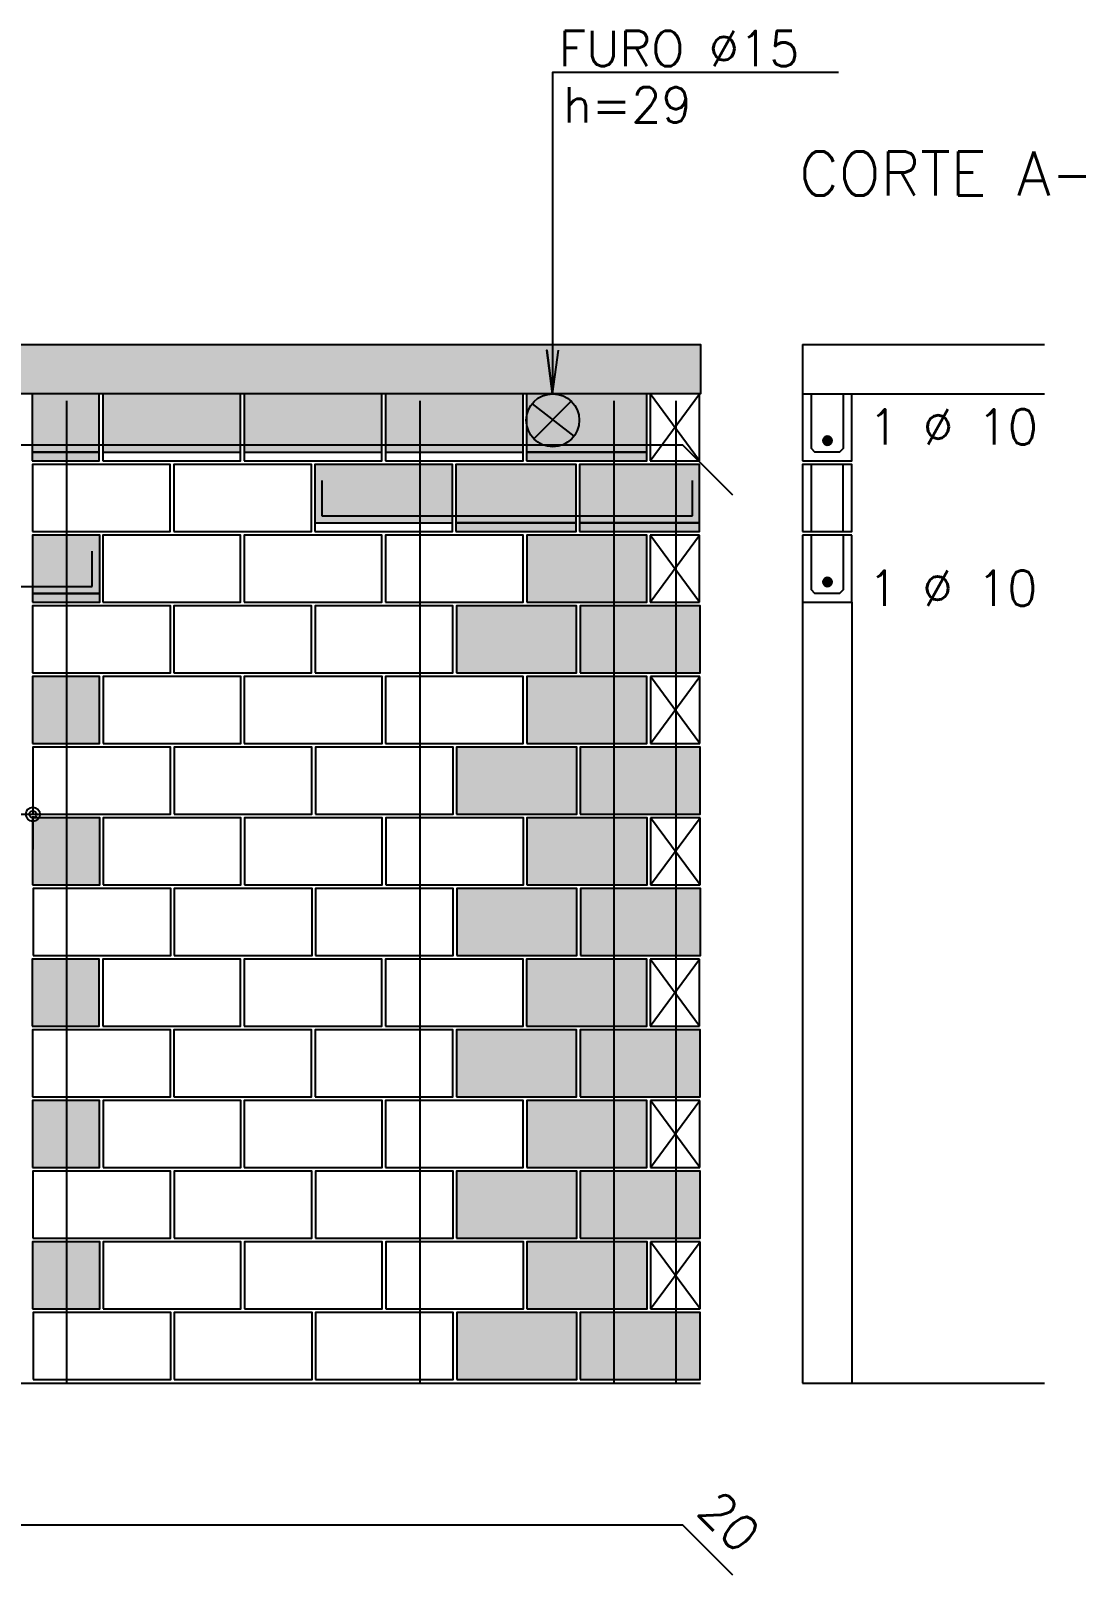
# Model space of a CAD drawing. Extents: x -1 to 122, y -1 to 61.
# Drawn here: x 62.35 to 68.27, y 26.21 to 34.95 of the extents above; entities that cross this region are included whole.
import ezdxf

# ---------------------------------------------------------------- set-up
doc = ezdxf.new("R2010")
doc.units = 0
doc.header["$MEASUREMENT"] = 0
for name, color, linetype in [('PENA_01', 1, 'CONTINUOUS'), ('PENA_02', 2, 'CONTINUOUS'), ('PENA_03', 3, 'CONTINUOUS'), ('PENA_05', 5, 'CONTINUOUS'), ('PENA_09', 254, 'CONTINUOUS'), ('PENA_11', 252, 'CONTINUOUS'), ('PENA_21', 100, 'CONTINUOUS'), ('PENA_23', 50, 'CONTINUOUS')]:
    doc.layers.add(name, color=color, linetype=linetype)
doc.styles.get("Standard").update_dxf_attribs({"font": 'ROMANS.SHX'})

msp = doc.modelspace()

# ---------------------------------------------------------------- linework, layer by layer
at = {"layer": 'PENA_01', "linetype": 'Continuous'}
for p, q in [((65.191, 32.8366), (65.4262, 32.652)), ((65.198, 32.6367), (65.4103, 32.8489)), ((62.3595, 32.5626), (62.7395, 32.5626)), ((62.7595, 32.5626), (63.5395, 32.5626)), ((63.5595, 32.5626), (64.3395, 32.5626)), ((64.3595, 32.5626), (65.1395, 32.5626)), ((65.1595, 32.5626), (65.8395, 32.5626)), ((63.9595, 32.1626), (64.7395, 32.1626)), ((64.7595, 32.1626), (65.4395, 32.1626)), ((65.4595, 32.1626), (66.1395, 32.1626)), ((62.362, 31.7626), (62.742, 31.7626)), ((60.3431, 30.5126), (62.5631, 30.5126)), ((62.3631, 30.5026), (62.3631, 30.3126))]:
    msp.add_line(p, q, dxfattribs=at)
msp.add_circle((65.3077, 32.7426), 0.15, dxfattribs=at)
at = {"layer": 'PENA_02', "linetype": 'Continuous'}
for p, q in [((66.1395, 32.8926), (65.8595, 32.8926)), ((65.8595, 32.8926), (65.8595, 32.5126)), ((66.1395, 32.5126), (66.1395, 32.8926)), ((65.8595, 32.5126), (66.1395, 32.5126)), ((66.1395, 32.0926), (65.8595, 32.0926)), ((65.8595, 32.0926), (65.8595, 31.7126)), ((66.1395, 31.7126), (66.1395, 32.0926)), ((65.8595, 31.7126), (66.1395, 31.7126)), ((66.1405, 31.2926), (65.8605, 31.2926)), ((65.8605, 31.2926), (65.8605, 30.9126)), ((66.1405, 30.9126), (66.1405, 31.2926)), ((65.8605, 30.9126), (66.1405, 30.9126)), ((66.1416, 30.4926), (65.8616, 30.4926)), ((65.8616, 30.4926), (65.8616, 30.1126)), ((66.1416, 30.1126), (66.1416, 30.4926)), ((65.8616, 30.1126), (66.1416, 30.1126)), ((66.1395, 29.6926), (65.8595, 29.6926)), ((65.8595, 29.6926), (65.8595, 29.3126)), ((66.1395, 29.3126), (66.1395, 29.6926)), ((65.8595, 29.3126), (66.1395, 29.3126)), ((66.1405, 28.8926), (65.8605, 28.8926)), ((65.8605, 28.8926), (65.8605, 28.5126)), ((66.1405, 28.5126), (66.1405, 28.8926)), ((65.8605, 28.5126), (66.1405, 28.5126)), ((66.1416, 28.0926), (65.8616, 28.0926)), ((65.8616, 28.0926), (65.8616, 27.7126)), ((66.1416, 27.7126), (66.1416, 28.0926)), ((65.8616, 27.7126), (66.1416, 27.7126)), ((54.9642, 27.2926), (66.1442, 27.2926))]:
    msp.add_line(p, q, dxfattribs=at)
for points in [[(54.9642, 32.8926), (54.9642, 33.1726), (66.1442, 33.1726), (66.1442, 32.8926), (54.9642, 32.8926)], [(62.3595, 32.5126), (62.7395, 32.5126), (62.7395, 32.8926), (62.3595, 32.8926), (62.3595, 32.5126)], [(62.7595, 32.5126), (63.5395, 32.5126), (63.5395, 32.8926), (62.7595, 32.8926), (62.7595, 32.5126)], [(63.5595, 32.5126), (64.3395, 32.5126), (64.3395, 32.8926), (63.5595, 32.8926), (63.5595, 32.5126)], [(64.3595, 32.5126), (65.1395, 32.5126), (65.1395, 32.8926), (64.3595, 32.8926), (64.3595, 32.5126)], [(65.1595, 32.5126), (65.8395, 32.5126), (65.8395, 32.8926), (65.1595, 32.8926), (65.1595, 32.5126)], [(62.3616, 32.1126), (63.1416, 32.1126), (63.1416, 32.4926), (62.3616, 32.4926), (62.3616, 32.1126)], [(63.1616, 32.1126), (63.9416, 32.1126), (63.9416, 32.4926), (63.1616, 32.4926), (63.1616, 32.1126)], [(63.9595, 32.1126), (64.7395, 32.1126), (64.7395, 32.4926), (63.9595, 32.4926), (63.9595, 32.1126)], [(64.7595, 32.1126), (65.4395, 32.1126), (65.4395, 32.4926), (64.7595, 32.4926), (64.7595, 32.1126)], [(65.4595, 32.1126), (66.1395, 32.1126), (66.1395, 32.4926), (65.4595, 32.4926), (65.4595, 32.1126)], [(62.362, 31.7126), (62.742, 31.7126), (62.742, 32.0926), (62.362, 32.0926), (62.362, 31.7126)], [(62.7595, 31.7126), (63.5395, 31.7126), (63.5395, 32.0926), (62.7595, 32.0926), (62.7595, 31.7126)], [(63.5595, 31.7126), (64.3395, 31.7126), (64.3395, 32.0926), (63.5595, 32.0926), (63.5595, 31.7126)], [(64.3595, 31.7126), (65.1395, 31.7126), (65.1395, 32.0926), (64.3595, 32.0926), (64.3595, 31.7126)], [(65.1605, 31.7126), (65.8405, 31.7126), (65.8405, 32.0926), (65.1605, 32.0926), (65.1605, 31.7126)], [(62.362, 31.3126), (63.142, 31.3126), (63.142, 31.6926), (62.362, 31.6926), (62.362, 31.3126)], [(63.162, 31.3126), (63.942, 31.3126), (63.942, 31.6926), (63.162, 31.6926), (63.162, 31.3126)], [(63.962, 31.3126), (64.742, 31.3126), (64.742, 31.6926), (63.962, 31.6926), (63.962, 31.3126)], [(64.762, 31.3126), (65.442, 31.3126), (65.442, 31.6926), (64.762, 31.6926), (64.762, 31.3126)], [(65.462, 31.3126), (66.142, 31.3126), (66.142, 31.6926), (65.462, 31.6926), (65.462, 31.3126)], [(62.3605, 30.9126), (62.7405, 30.9126), (62.7405, 31.2926), (62.3605, 31.2926), (62.3605, 30.9126)], [(62.7605, 30.9126), (63.5405, 30.9126), (63.5405, 31.2926), (62.7605, 31.2926), (62.7605, 30.9126)], [(63.5605, 30.9126), (64.3405, 30.9126), (64.3405, 31.2926), (63.5605, 31.2926), (63.5605, 30.9126)], [(64.3605, 30.9126), (65.1405, 30.9126), (65.1405, 31.2926), (64.3605, 31.2926), (64.3605, 30.9126)], [(65.1605, 30.9126), (65.8405, 30.9126), (65.8405, 31.2926), (65.1605, 31.2926), (65.1605, 30.9126)], [(62.3631, 30.5126), (63.1431, 30.5126), (63.1431, 30.8926), (62.3631, 30.8926), (62.3631, 30.5126)], [(63.1631, 30.5126), (63.9431, 30.5126), (63.9431, 30.8926), (63.1631, 30.8926), (63.1631, 30.5126)], [(63.9631, 30.5126), (64.7431, 30.5126), (64.7431, 30.8926), (63.9631, 30.8926), (63.9631, 30.5126)], [(64.7631, 30.5126), (65.4431, 30.5126), (65.4431, 30.8926), (64.7631, 30.8926), (64.7631, 30.5126)], [(65.4631, 30.5126), (66.1431, 30.5126), (66.1431, 30.8926), (65.4631, 30.8926), (65.4631, 30.5126)], [(62.3616, 30.1126), (62.7416, 30.1126), (62.7416, 30.4926), (62.3616, 30.4926), (62.3616, 30.1126)], [(62.7616, 30.1126), (63.5416, 30.1126), (63.5416, 30.4926), (62.7616, 30.4926), (62.7616, 30.1126)], [(63.5616, 30.1126), (64.3416, 30.1126), (64.3416, 30.4926), (63.5616, 30.4926), (63.5616, 30.1126)], [(64.3616, 30.1126), (65.1416, 30.1126), (65.1416, 30.4926), (64.3616, 30.4926), (64.3616, 30.1126)], [(65.1616, 30.1126), (65.8416, 30.1126), (65.8416, 30.4926), (65.1616, 30.4926), (65.1616, 30.1126)], [(62.3642, 29.7126), (63.1442, 29.7126), (63.1442, 30.0926), (62.3642, 30.0926), (62.3642, 29.7126)], [(63.1642, 29.7126), (63.9442, 29.7126), (63.9442, 30.0926), (63.1642, 30.0926), (63.1642, 29.7126)], [(63.9642, 29.7126), (64.7442, 29.7126), (64.7442, 30.0926), (63.9642, 30.0926), (63.9642, 29.7126)], [(64.7642, 29.7126), (65.4442, 29.7126), (65.4442, 30.0926), (64.7642, 30.0926), (64.7642, 29.7126)], [(65.4642, 29.7126), (66.1442, 29.7126), (66.1442, 30.0926), (65.4642, 30.0926), (65.4642, 29.7126)], [(62.3595, 29.3126), (62.7395, 29.3126), (62.7395, 29.6926), (62.3595, 29.6926), (62.3595, 29.3126)], [(62.7595, 29.3126), (63.5395, 29.3126), (63.5395, 29.6926), (62.7595, 29.6926), (62.7595, 29.3126)], [(63.5595, 29.3126), (64.3395, 29.3126), (64.3395, 29.6926), (63.5595, 29.6926), (63.5595, 29.3126)], [(64.3595, 29.3126), (65.1395, 29.3126), (65.1395, 29.6926), (64.3595, 29.6926), (64.3595, 29.3126)], [(65.1595, 29.3126), (65.8395, 29.3126), (65.8395, 29.6926), (65.1595, 29.6926), (65.1595, 29.3126)], [(62.362, 28.9126), (63.142, 28.9126), (63.142, 29.2926), (62.362, 29.2926), (62.362, 28.9126)], [(63.162, 28.9126), (63.942, 28.9126), (63.942, 29.2926), (63.162, 29.2926), (63.162, 28.9126)], [(63.962, 28.9126), (64.742, 28.9126), (64.742, 29.2926), (63.962, 29.2926), (63.962, 28.9126)], [(64.762, 28.9126), (65.442, 28.9126), (65.442, 29.2926), (64.762, 29.2926), (64.762, 28.9126)], [(65.462, 28.9126), (66.142, 28.9126), (66.142, 29.2926), (65.462, 29.2926), (65.462, 28.9126)], [(62.3605, 28.5126), (62.7405, 28.5126), (62.7405, 28.8926), (62.3605, 28.8926), (62.3605, 28.5126)], [(62.7605, 28.5126), (63.5405, 28.5126), (63.5405, 28.8926), (62.7605, 28.8926), (62.7605, 28.5126)], [(63.5605, 28.5126), (64.3405, 28.5126), (64.3405, 28.8926), (63.5605, 28.8926), (63.5605, 28.5126)], [(64.3605, 28.5126), (65.1405, 28.5126), (65.1405, 28.8926), (64.3605, 28.8926), (64.3605, 28.5126)], [(65.1605, 28.5126), (65.8405, 28.5126), (65.8405, 28.8926), (65.1605, 28.8926), (65.1605, 28.5126)], [(62.3631, 28.1126), (63.1431, 28.1126), (63.1431, 28.4926), (62.3631, 28.4926), (62.3631, 28.1126)], [(63.1631, 28.1126), (63.9431, 28.1126), (63.9431, 28.4926), (63.1631, 28.4926), (63.1631, 28.1126)], [(63.9631, 28.1126), (64.7431, 28.1126), (64.7431, 28.4926), (63.9631, 28.4926), (63.9631, 28.1126)], [(64.7631, 28.1126), (65.4431, 28.1126), (65.4431, 28.4926), (64.7631, 28.4926), (64.7631, 28.1126)], [(65.4631, 28.1126), (66.1431, 28.1126), (66.1431, 28.4926), (65.4631, 28.4926), (65.4631, 28.1126)], [(62.3616, 27.7126), (62.7416, 27.7126), (62.7416, 28.0926), (62.3616, 28.0926), (62.3616, 27.7126)], [(62.7616, 27.7126), (63.5416, 27.7126), (63.5416, 28.0926), (62.7616, 28.0926), (62.7616, 27.7126)], [(63.5616, 27.7126), (64.3416, 27.7126), (64.3416, 28.0926), (63.5616, 28.0926), (63.5616, 27.7126)], [(64.3616, 27.7126), (65.1416, 27.7126), (65.1416, 28.0926), (64.3616, 28.0926), (64.3616, 27.7126)], [(65.1616, 27.7126), (65.8416, 27.7126), (65.8416, 28.0926), (65.1616, 28.0926), (65.1616, 27.7126)], [(62.3642, 27.3126), (63.1442, 27.3126), (63.1442, 27.6926), (62.3642, 27.6926), (62.3642, 27.3126)], [(63.1642, 27.3126), (63.9442, 27.3126), (63.9442, 27.6926), (63.1642, 27.6926), (63.1642, 27.3126)], [(63.9642, 27.3126), (64.7442, 27.3126), (64.7442, 27.6926), (63.9642, 27.6926), (63.9642, 27.3126)], [(64.7642, 27.3126), (65.4442, 27.3126), (65.4442, 27.6926), (64.7642, 27.6926), (64.7642, 27.3126)], [(65.4631, 27.3126), (66.1431, 27.3126), (66.1431, 27.6926), (65.4631, 27.6926), (65.4631, 27.3126)]]:
    msp.add_lwpolyline(points, dxfattribs=at)
for radius in [0.04, 0.02]:
    msp.add_circle((62.3631, 30.5126), radius, dxfattribs=at)
at = {"layer": 'PENA_03', "linetype": 'Continuous'}
for p, q in [((66.7221, 33.1726), (66.7221, 32.5126)), ((66.7221, 33.1726), (68.0928, 33.1726)), ((65.8595, 32.5126), (66.1395, 32.8926)), ((66.1395, 32.5126), (65.8595, 32.8926)), ((66.7221, 32.8926), (68.0928, 32.8926)), ((66.7721, 32.1126), (66.7721, 32.4926)), ((66.9521, 32.1126), (66.9521, 32.4926)), ((65.8595, 31.7126), (66.1395, 32.0926)), ((66.1395, 31.7126), (65.8595, 32.0926)), ((67.0021, 32.0926), (66.7221, 32.0926)), ((66.7221, 32.0926), (66.7221, 31.7126)), ((66.7221, 31.7126), (66.7221, 27.2926)), ((67.0021, 31.7126), (67.0021, 27.2926)), ((65.8605, 30.9126), (66.1405, 31.2926)), ((66.1405, 30.9126), (65.8605, 31.2926)), ((62.3631, 30.7026), (62.3631, 30.7026)), ((65.8616, 30.1126), (66.1416, 30.4926)), ((66.1416, 30.1126), (65.8616, 30.4926)), ((65.8595, 29.3126), (66.1395, 29.6926)), ((66.1395, 29.3126), (65.8595, 29.6926)), ((65.8605, 28.5126), (66.1405, 28.8926)), ((66.1405, 28.5126), (65.8605, 28.8926)), ((65.8616, 27.7126), (66.1416, 28.0926)), ((66.1416, 27.7126), (65.8616, 28.0926)), ((66.7221, 27.2926), (68.0928, 27.2926))]:
    msp.add_line(p, q, dxfattribs=at)
for points in [[(66.9263, 34.7103), (65.3069, 34.7103), (65.3069, 32.8926), (65.2743, 33.1405), (65.3069, 32.8926), (65.3395, 33.1405)], [(66.7221, 32.5126), (67.0021, 32.5126), (67.0021, 32.8926)], [(66.9521, 32.8926), (66.9521, 32.5826), (66.9321, 32.5626), (66.7921, 32.5626), (66.7721, 32.5826), (66.7721, 32.8926)], [(66.8887, 32.6276), (66.8865, 32.6378), (66.8804, 32.6462), (66.8714, 32.6514), (66.8611, 32.6525), (66.8512, 32.6493), (66.8435, 32.6423), (66.8392, 32.6328), (66.8392, 32.6224), (66.8435, 32.6129), (66.8512, 32.606), (66.8611, 32.6028), (66.8714, 32.6039), (66.8804, 32.6091), (66.8865, 32.6175), (66.8887, 32.6276)], [(66.7221, 32.1126), (67.0021, 32.1126), (67.0021, 32.4926), (66.7221, 32.4926), (66.7221, 32.1126)], [(66.7221, 31.7126), (67.0021, 31.7126), (67.0021, 32.0926)], [(66.9521, 32.0926), (66.9521, 31.7826), (66.9321, 31.7626), (66.7921, 31.7626), (66.7721, 31.7826), (66.7721, 32.0926)], [(66.8887, 31.8276), (66.8865, 31.8378), (66.8804, 31.8462), (66.8714, 31.8514), (66.8611, 31.8525), (66.8512, 31.8493), (66.8435, 31.8423), (66.8392, 31.8328), (66.8392, 31.8224), (66.8435, 31.8129), (66.8512, 31.806), (66.8611, 31.8028), (66.8714, 31.8039), (66.8804, 31.8091), (66.8865, 31.8175), (66.8887, 31.8276)]]:
    msp.add_lwpolyline(points, dxfattribs=at)
for centre in [(66.8637, 32.6276), (66.8637, 31.8276)]:
    msp.add_circle(centre, 0.025, dxfattribs=at)
for points in [[(66.8887, 32.6276), (66.8435, 32.6423), (66.8392, 32.6328)], [(66.8887, 32.6276), (66.8392, 32.6328), (66.8392, 32.6224)], [(66.8887, 32.6276), (66.8392, 32.6224), (66.8435, 32.6129)], [(66.8887, 32.6276), (66.8512, 32.6493), (66.8402, 32.6362)], [(66.8887, 32.6276), (66.8402, 32.6362), (66.8402, 32.6191)], [(66.8887, 32.6276), (66.8402, 32.6191), (66.8512, 32.606)], [(66.8887, 32.6276), (66.8512, 32.6493), (66.8435, 32.6423)], [(66.8887, 32.6276), (66.8435, 32.6129), (66.8512, 32.606)], [(66.8887, 32.6276), (66.8611, 32.6525), (66.8512, 32.6493)], [(66.8887, 32.6276), (66.868, 32.6523), (66.8512, 32.6493)], [(66.8887, 32.6276), (66.8512, 32.606), (66.868, 32.603)], [(66.8887, 32.6276), (66.8512, 32.606), (66.8611, 32.6028)], [(66.8887, 32.6276), (66.8714, 32.6514), (66.8611, 32.6525)], [(66.8887, 32.6276), (66.8611, 32.6028), (66.8714, 32.6039)], [(66.8887, 32.6276), (66.8828, 32.6437), (66.868, 32.6523)], [(66.8887, 32.6276), (66.868, 32.603), (66.8828, 32.6116)], [(66.8887, 32.6276), (66.8804, 32.6462), (66.8714, 32.6514)], [(66.8887, 32.6276), (66.8714, 32.6039), (66.8804, 32.6091)], [(66.8887, 32.6276), (66.8865, 32.6378), (66.8804, 32.6462)], [(66.8887, 32.6276), (66.8804, 32.6091), (66.8865, 32.6175)], [(66.8887, 32.6276), (66.8828, 32.6116), (66.8887, 32.6276)], [(66.8887, 32.6276), (66.8865, 32.6175), (66.8887, 32.6276)], [(66.8887, 31.8276), (66.8435, 31.8423), (66.8392, 31.8328)], [(66.8887, 31.8276), (66.8392, 31.8328), (66.8392, 31.8224)], [(66.8887, 31.8276), (66.8392, 31.8224), (66.8435, 31.8129)], [(66.8887, 31.8276), (66.8512, 31.8493), (66.8402, 31.8362)], [(66.8887, 31.8276), (66.8402, 31.8362), (66.8402, 31.8191)], [(66.8887, 31.8276), (66.8402, 31.8191), (66.8512, 31.806)], [(66.8887, 31.8276), (66.8512, 31.8493), (66.8435, 31.8423)], [(66.8887, 31.8276), (66.8435, 31.8129), (66.8512, 31.806)], [(66.8887, 31.8276), (66.8611, 31.8525), (66.8512, 31.8493)], [(66.8887, 31.8276), (66.868, 31.8523), (66.8512, 31.8493)], [(66.8887, 31.8276), (66.8512, 31.806), (66.868, 31.803)], [(66.8887, 31.8276), (66.8512, 31.806), (66.8611, 31.8028)], [(66.8887, 31.8276), (66.8714, 31.8514), (66.8611, 31.8525)], [(66.8887, 31.8276), (66.8611, 31.8028), (66.8714, 31.8039)], [(66.8887, 31.8276), (66.8828, 31.8437), (66.868, 31.8523)], [(66.8887, 31.8276), (66.868, 31.803), (66.8828, 31.8116)], [(66.8887, 31.8276), (66.8804, 31.8462), (66.8714, 31.8514)], [(66.8887, 31.8276), (66.8714, 31.8039), (66.8804, 31.8091)], [(66.8887, 31.8276), (66.8865, 31.8378), (66.8804, 31.8462)], [(66.8887, 31.8276), (66.8804, 31.8091), (66.8865, 31.8175)], [(66.8887, 31.8276), (66.8828, 31.8116), (66.8887, 31.8276)], [(66.8887, 31.8276), (66.8865, 31.8175), (66.8887, 31.8276)]]:
    msp.add_solid(points, dxfattribs=at)
at = {"layer": 'PENA_05', "linetype": 'Continuous'}
for p, q in [((66.0442, 32.6026), (55.0642, 32.6026)), ((66.327, 32.3198), (66.0442, 32.6026)), ((63.9995, 32.4026), (63.9995, 32.2026)), ((66.0995, 32.2026), (66.0995, 32.4026)), ((63.9995, 32.2026), (66.0995, 32.2026)), ((62.6995, 31.8026), (62.6995, 32.0026)), ((60.202, 31.8026), (62.6995, 31.8026)), ((66.0442, 26.4891), (55.0642, 26.4891)), ((66.327, 26.2062), (66.0442, 26.4891))]:
    msp.add_line(p, q, dxfattribs=at)
for points in [[(62.5542, 32.8526), (62.5542, 27.2926)], [(64.5542, 32.8526), (64.5542, 27.2926)], [(65.6542, 32.8526), (65.6542, 27.2926)], [(66.0042, 32.8526), (66.0042, 27.2926)]]:
    msp.add_lwpolyline(points, dxfattribs=at)
at = {"layer": 'PENA_09', "linetype": 'Continuous'}
for points in [[(62.3595, 32.5626), (62.7395, 32.5626), (62.7395, 32.8926), (62.3595, 32.8926), (62.3595, 32.5626)], [(62.7595, 32.5626), (63.5395, 32.5626), (63.5395, 32.8926), (62.7595, 32.8926), (62.7595, 32.5626)], [(63.5595, 32.5626), (64.3395, 32.5626), (64.3395, 32.8926), (63.5595, 32.8926), (63.5595, 32.5626)], [(64.3595, 32.5626), (65.1395, 32.5626), (65.1395, 32.8926), (64.3595, 32.8926), (64.3595, 32.5626)], [(65.1595, 32.5626), (65.8395, 32.5626), (65.8395, 32.8926), (65.1595, 32.8926), (65.1595, 32.5626)], [(63.9595, 32.1626), (64.7395, 32.1626), (64.7395, 32.4926), (63.9595, 32.4926), (63.9595, 32.1626)], [(64.7595, 32.1626), (65.4395, 32.1626), (65.4395, 32.4926), (64.7595, 32.4926), (64.7595, 32.1626)], [(65.4595, 32.1626), (66.1395, 32.1626), (66.1395, 32.4926), (65.4595, 32.4926), (65.4595, 32.1626)], [(62.362, 31.7626), (62.742, 31.7626), (62.742, 32.0926), (62.362, 32.0926), (62.362, 31.7626)]]:
    msp.add_lwpolyline(points, dxfattribs=at)
for points in [[(62.3595, 32.5626), (62.7395, 32.5626), (62.7395, 32.8926)], [(62.3595, 32.5626), (62.7395, 32.8926), (62.3595, 32.8926)], [(62.3595, 32.5626), (62.3595, 32.8926), (62.3595, 32.5626)], [(62.7595, 32.5626), (63.5395, 32.5626), (63.5395, 32.8926)], [(62.7595, 32.5626), (63.5395, 32.8926), (62.7595, 32.8926)], [(62.7595, 32.5626), (62.7595, 32.8926), (62.7595, 32.5626)], [(63.5595, 32.5626), (64.3395, 32.5626), (64.3395, 32.8926)], [(63.5595, 32.5626), (64.3395, 32.8926), (63.5595, 32.8926)], [(63.5595, 32.5626), (63.5595, 32.8926), (63.5595, 32.5626)], [(64.3595, 32.5626), (65.1395, 32.5626), (65.1395, 32.8926)], [(64.3595, 32.5626), (65.1395, 32.8926), (64.3595, 32.8926)], [(64.3595, 32.5626), (64.3595, 32.8926), (64.3595, 32.5626)], [(65.1595, 32.5626), (65.8395, 32.5626), (65.8395, 32.8926)], [(65.1595, 32.5626), (65.8395, 32.8926), (65.1595, 32.8926)], [(65.1595, 32.5626), (65.1595, 32.8926), (65.1595, 32.5626)], [(63.9595, 32.1626), (64.7395, 32.1626), (64.7395, 32.4926)], [(63.9595, 32.1626), (64.7395, 32.4926), (63.9595, 32.4926)], [(63.9595, 32.1626), (63.9595, 32.4926), (63.9595, 32.1626)], [(64.7595, 32.1626), (65.4395, 32.1626), (65.4395, 32.4926)], [(64.7595, 32.1626), (65.4395, 32.4926), (64.7595, 32.4926)], [(64.7595, 32.1626), (64.7595, 32.4926), (64.7595, 32.1626)], [(65.4595, 32.1626), (66.1395, 32.1626), (66.1395, 32.4926)], [(65.4595, 32.1626), (66.1395, 32.4926), (65.4595, 32.4926)], [(65.4595, 32.1626), (65.4595, 32.4926), (65.4595, 32.1626)], [(62.362, 31.7626), (62.742, 31.7626), (62.742, 32.0926)], [(62.362, 31.7626), (62.742, 32.0926), (62.362, 32.0926)], [(62.362, 31.7626), (62.362, 32.0926), (62.362, 31.7626)]]:
    msp.add_solid(points, dxfattribs=at)
at = {"layer": 'PENA_11', "linetype": 'Continuous'}
for points in [[(54.9642, 32.8926), (54.9642, 33.1726), (66.1442, 33.1726)], [(54.9642, 32.8926), (66.1442, 33.1726), (66.1442, 32.8926)], [(54.9642, 32.8926), (66.1442, 32.8926), (54.9642, 32.8926)]]:
    msp.add_solid(points, dxfattribs=at)
at = {"layer": 'PENA_21', "linetype": 'Continuous'}
for points in [[(65.1595, 32.5126), (65.8395, 32.5126), (65.8395, 32.5626), (65.1595, 32.5626), (65.1595, 32.5126)], [(64.7595, 32.1126), (65.4395, 32.1126), (65.4395, 32.1626), (64.7595, 32.1626), (64.7595, 32.1126)], [(65.1605, 31.7126), (65.8405, 31.7126), (65.8405, 32.0926), (65.1605, 32.0926), (65.1605, 31.7126)], [(65.4595, 32.1126), (66.1395, 32.1126), (66.1395, 32.1626), (65.4595, 32.1626), (65.4595, 32.1126)], [(64.762, 31.3126), (65.442, 31.3126), (65.442, 31.6926), (64.762, 31.6926), (64.762, 31.3126)], [(65.462, 31.3126), (66.142, 31.3126), (66.142, 31.6926), (65.462, 31.6926), (65.462, 31.3126)], [(65.1605, 30.9126), (65.8405, 30.9126), (65.8405, 31.2926), (65.1605, 31.2926), (65.1605, 30.9126)], [(64.7631, 30.5126), (65.4431, 30.5126), (65.4431, 30.8926), (64.7631, 30.8926), (64.7631, 30.5126)], [(65.4631, 30.5126), (66.1431, 30.5126), (66.1431, 30.8926), (65.4631, 30.8926), (65.4631, 30.5126)], [(65.1616, 30.1126), (65.8416, 30.1126), (65.8416, 30.4926), (65.1616, 30.4926), (65.1616, 30.1126)], [(64.7642, 29.7126), (65.4442, 29.7126), (65.4442, 30.0926), (64.7642, 30.0926), (64.7642, 29.7126)], [(65.4642, 29.7126), (66.1442, 29.7126), (66.1442, 30.0926), (65.4642, 30.0926), (65.4642, 29.7126)], [(65.1595, 29.3126), (65.8395, 29.3126), (65.8395, 29.6926), (65.1595, 29.6926), (65.1595, 29.3126)], [(64.762, 28.9126), (65.442, 28.9126), (65.442, 29.2926), (64.762, 29.2926), (64.762, 28.9126)], [(65.462, 28.9126), (66.142, 28.9126), (66.142, 29.2926), (65.462, 29.2926), (65.462, 28.9126)], [(65.1605, 28.5126), (65.8405, 28.5126), (65.8405, 28.8926), (65.1605, 28.8926), (65.1605, 28.5126)], [(64.7631, 28.1126), (65.4431, 28.1126), (65.4431, 28.4926), (64.7631, 28.4926), (64.7631, 28.1126)], [(65.4631, 28.1126), (66.1431, 28.1126), (66.1431, 28.4926), (65.4631, 28.4926), (65.4631, 28.1126)], [(65.1616, 27.7126), (65.8416, 27.7126), (65.8416, 28.0926), (65.1616, 28.0926), (65.1616, 27.7126)], [(64.7642, 27.3126), (65.4442, 27.3126), (65.4442, 27.6926), (64.7642, 27.6926), (64.7642, 27.3126)], [(65.4631, 27.3126), (66.1431, 27.3126), (66.1431, 27.6926), (65.4631, 27.6926), (65.4631, 27.3126)]]:
    msp.add_lwpolyline(points, dxfattribs=at)
for points in [[(65.1595, 32.5126), (65.8395, 32.5126), (65.8395, 32.5626)], [(65.1595, 32.5126), (65.8395, 32.5626), (65.1595, 32.5626)], [(65.1595, 32.5126), (65.1595, 32.5626), (65.1595, 32.5126)], [(64.7595, 32.1126), (65.4395, 32.1126), (65.4395, 32.1626)], [(64.7595, 32.1126), (65.4395, 32.1626), (64.7595, 32.1626)], [(64.7595, 32.1126), (64.7595, 32.1626), (64.7595, 32.1126)], [(65.1605, 31.7126), (65.8405, 31.7126), (65.8405, 32.0926)], [(65.1605, 31.7126), (65.8405, 32.0926), (65.1605, 32.0926)], [(65.1605, 31.7126), (65.1605, 32.0926), (65.1605, 31.7126)], [(65.4595, 32.1126), (66.1395, 32.1126), (66.1395, 32.1626)], [(65.4595, 32.1126), (66.1395, 32.1626), (65.4595, 32.1626)], [(65.4595, 32.1126), (65.4595, 32.1626), (65.4595, 32.1126)], [(64.762, 31.3126), (65.442, 31.3126), (65.442, 31.6926)], [(64.762, 31.3126), (65.442, 31.6926), (64.762, 31.6926)], [(64.762, 31.3126), (64.762, 31.6926), (64.762, 31.3126)], [(65.462, 31.3126), (66.142, 31.3126), (66.142, 31.6926)], [(65.462, 31.3126), (66.142, 31.6926), (65.462, 31.6926)], [(65.462, 31.3126), (65.462, 31.6926), (65.462, 31.3126)], [(65.1605, 30.9126), (65.8405, 30.9126), (65.8405, 31.2926)], [(65.1605, 30.9126), (65.8405, 31.2926), (65.1605, 31.2926)], [(65.1605, 30.9126), (65.1605, 31.2926), (65.1605, 30.9126)], [(64.7631, 30.5126), (65.4431, 30.5126), (65.4431, 30.8926)], [(64.7631, 30.5126), (65.4431, 30.8926), (64.7631, 30.8926)], [(64.7631, 30.5126), (64.7631, 30.8926), (64.7631, 30.5126)], [(65.4631, 30.5126), (66.1431, 30.5126), (66.1431, 30.8926)], [(65.4631, 30.5126), (66.1431, 30.8926), (65.4631, 30.8926)], [(65.4631, 30.5126), (65.4631, 30.8926), (65.4631, 30.5126)], [(65.1616, 30.1126), (65.8416, 30.1126), (65.8416, 30.4926)], [(65.1616, 30.1126), (65.8416, 30.4926), (65.1616, 30.4926)], [(65.1616, 30.1126), (65.1616, 30.4926), (65.1616, 30.1126)], [(64.7642, 29.7126), (65.4442, 29.7126), (65.4442, 30.0926)], [(64.7642, 29.7126), (65.4442, 30.0926), (64.7642, 30.0926)], [(64.7642, 29.7126), (64.7642, 30.0926), (64.7642, 29.7126)], [(65.4642, 29.7126), (66.1442, 29.7126), (66.1442, 30.0926)], [(65.4642, 29.7126), (66.1442, 30.0926), (65.4642, 30.0926)], [(65.4642, 29.7126), (65.4642, 30.0926), (65.4642, 29.7126)], [(65.1595, 29.3126), (65.8395, 29.3126), (65.8395, 29.6926)], [(65.1595, 29.3126), (65.8395, 29.6926), (65.1595, 29.6926)], [(65.1595, 29.3126), (65.1595, 29.6926), (65.1595, 29.3126)], [(64.762, 28.9126), (65.442, 28.9126), (65.442, 29.2926)], [(64.762, 28.9126), (65.442, 29.2926), (64.762, 29.2926)], [(64.762, 28.9126), (64.762, 29.2926), (64.762, 28.9126)], [(65.462, 28.9126), (66.142, 28.9126), (66.142, 29.2926)], [(65.462, 28.9126), (66.142, 29.2926), (65.462, 29.2926)], [(65.462, 28.9126), (65.462, 29.2926), (65.462, 28.9126)], [(65.1605, 28.5126), (65.8405, 28.5126), (65.8405, 28.8926)], [(65.1605, 28.5126), (65.8405, 28.8926), (65.1605, 28.8926)], [(65.1605, 28.5126), (65.1605, 28.8926), (65.1605, 28.5126)], [(64.7631, 28.1126), (65.4431, 28.1126), (65.4431, 28.4926)], [(64.7631, 28.1126), (65.4431, 28.4926), (64.7631, 28.4926)], [(64.7631, 28.1126), (64.7631, 28.4926), (64.7631, 28.1126)], [(65.4631, 28.1126), (66.1431, 28.1126), (66.1431, 28.4926)], [(65.4631, 28.1126), (66.1431, 28.4926), (65.4631, 28.4926)], [(65.4631, 28.1126), (65.4631, 28.4926), (65.4631, 28.1126)], [(65.1616, 27.7126), (65.8416, 27.7126), (65.8416, 28.0926)], [(65.1616, 27.7126), (65.8416, 28.0926), (65.1616, 28.0926)], [(65.1616, 27.7126), (65.1616, 28.0926), (65.1616, 27.7126)], [(64.7642, 27.3126), (65.4442, 27.3126), (65.4442, 27.6926)], [(64.7642, 27.3126), (65.4442, 27.6926), (64.7642, 27.6926)], [(64.7642, 27.3126), (64.7642, 27.6926), (64.7642, 27.3126)], [(65.4631, 27.3126), (66.1431, 27.3126), (66.1431, 27.6926)], [(65.4631, 27.3126), (66.1431, 27.6926), (65.4631, 27.6926)], [(65.4631, 27.3126), (65.4631, 27.6926), (65.4631, 27.3126)]]:
    msp.add_solid(points, dxfattribs=at)
at = {"layer": 'PENA_23', "linetype": 'Continuous'}
for points in [[(62.3595, 32.5126), (62.7395, 32.5126), (62.7395, 32.5626), (62.3595, 32.5626), (62.3595, 32.5126)], [(62.362, 31.7126), (62.742, 31.7126), (62.742, 31.7626), (62.362, 31.7626), (62.362, 31.7126)], [(62.3605, 30.9126), (62.7405, 30.9126), (62.7405, 31.2926), (62.3605, 31.2926), (62.3605, 30.9126)], [(62.3616, 30.1126), (62.7416, 30.1126), (62.7416, 30.4926), (62.3616, 30.4926), (62.3616, 30.1126)], [(62.3595, 29.3126), (62.7395, 29.3126), (62.7395, 29.6926), (62.3595, 29.6926), (62.3595, 29.3126)], [(62.3605, 28.5126), (62.7405, 28.5126), (62.7405, 28.8926), (62.3605, 28.8926), (62.3605, 28.5126)], [(62.3616, 27.7126), (62.7416, 27.7126), (62.7416, 28.0926), (62.3616, 28.0926), (62.3616, 27.7126)]]:
    msp.add_lwpolyline(points, dxfattribs=at)
for points in [[(62.3595, 32.5126), (62.7395, 32.5126), (62.7395, 32.5626)], [(62.3595, 32.5126), (62.7395, 32.5626), (62.3595, 32.5626)], [(62.3595, 32.5126), (62.3595, 32.5626), (62.3595, 32.5126)], [(62.362, 31.7126), (62.742, 31.7126), (62.742, 31.7626)], [(62.362, 31.7126), (62.742, 31.7626), (62.362, 31.7626)], [(62.362, 31.7126), (62.362, 31.7626), (62.362, 31.7126)], [(62.3605, 30.9126), (62.7405, 30.9126), (62.7405, 31.2926)], [(62.3605, 30.9126), (62.7405, 31.2926), (62.3605, 31.2926)], [(62.3605, 30.9126), (62.3605, 31.2926), (62.3605, 30.9126)], [(62.3616, 30.1126), (62.7416, 30.1126), (62.7416, 30.4926)], [(62.3616, 30.1126), (62.7416, 30.4926), (62.3616, 30.4926)], [(62.3616, 30.1126), (62.3616, 30.4926), (62.3616, 30.1126)], [(62.3595, 29.3126), (62.7395, 29.3126), (62.7395, 29.6926)], [(62.3595, 29.3126), (62.7395, 29.6926), (62.3595, 29.6926)], [(62.3595, 29.3126), (62.3595, 29.6926), (62.3595, 29.3126)], [(62.3605, 28.5126), (62.7405, 28.5126), (62.7405, 28.8926)], [(62.3605, 28.5126), (62.7405, 28.8926), (62.3605, 28.8926)], [(62.3605, 28.5126), (62.3605, 28.8926), (62.3605, 28.5126)], [(62.3616, 27.7126), (62.7416, 27.7126), (62.7416, 28.0926)], [(62.3616, 27.7126), (62.7416, 28.0926), (62.3616, 28.0926)], [(62.3616, 27.7126), (62.3616, 28.0926), (62.3616, 27.7126)]]:
    msp.add_solid(points, dxfattribs=at)

# ---------------------------------------------------------------- texts
at = {"layer": 'PENA_03', "linetype": 'Continuous'}
for s, p in [('FURO %%c15', (65.3424, 34.7468)), ('h=29', (65.3664, 34.4283)), ('1 %%c 10', (67.0956, 32.605)), ('1 %%c 10', (67.0928, 31.6923))]:
    msp.add_text(s, height=0.2, dxfattribs=at).set_placement(p)
msp.add_text('20', height=0.2, rotation=315, dxfattribs=at).set_placement((66.1149, 26.5598))
at = {"layer": 'PENA_05', "linetype": 'Continuous'}
msp.add_text('CORTE A-A', height=0.25, dxfattribs=at).set_placement((66.7036, 34.0148))

doc.saveas('drawing.dxf')
